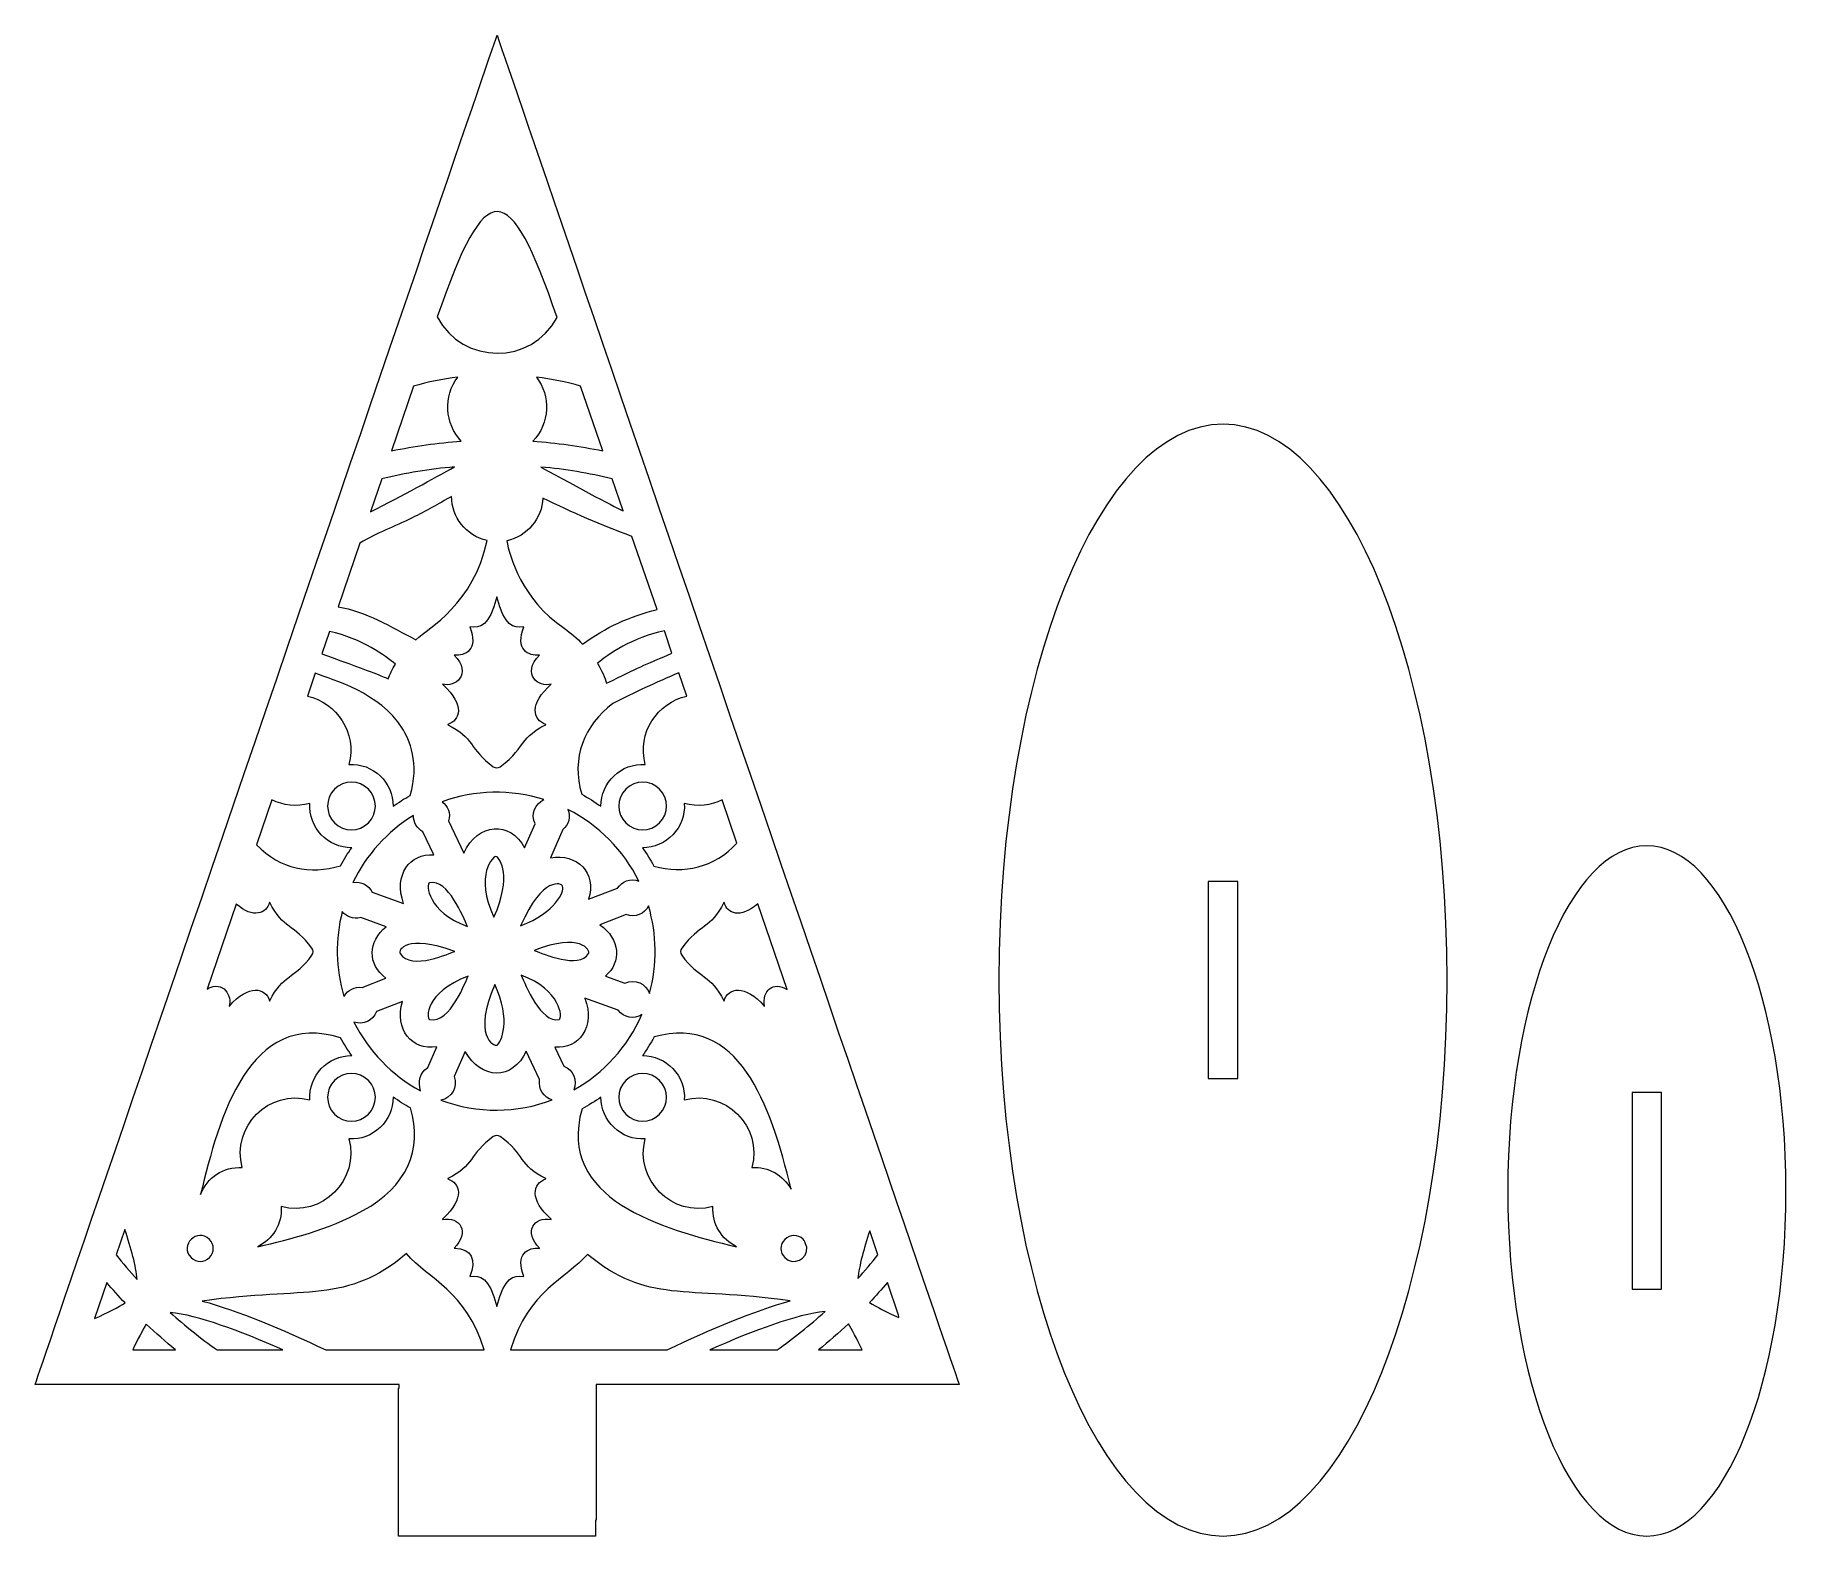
# Model space of a CAD drawing. Header units: inches. Extents: x 370 to 548, y -312 to -159.
import ezdxf

# ---------------------------------------------------------------- set-up
doc = ezdxf.new("R2010")
doc.units = ezdxf.units.IN
doc.header["$MEASUREMENT"] = 0
doc.layers.add('_U+0421_U+043B_U+043E_U+0439 1', color=7, linetype='Continuous')

msp = doc.modelspace()

# ---------------------------------------------------------------- linework, layer by layer
at = {"layer": '_U+0421_U+043B_U+043E_U+0439 1', "color": 1, "lineweight": 5, "true_color": 0xff0000}
for points in [[(491.85, -265.41), (491.85, -245.41), (488.85, -245.41), (488.85, -265.41), (491.85, -265.41)], [(534.88, -286.81), (534.88, -266.81), (531.88, -266.81), (531.88, -286.81), (534.88, -286.81)]]:
    msp.add_lwpolyline(points, dxfattribs=at)
for points, knots in [([(416.63, -159.46), (416.57, -159.63), (369.72, -296.46), (369.71, -296.49), (369.71, -296.49), (406.68, -296.49), (406.68, -296.49), (406.68, -296.49), (406.68, -296.86), (406.68, -296.86), (406.68, -296.86), (406.63, -296.86), (406.63, -296.86), (406.63, -296.86), (406.63, -311.86), (406.63, -311.86), (406.63, -311.86), (426.63, -311.86), (426.63, -311.86), (426.63, -311.86), (426.63, -310.25), (426.63, -310.25), (426.63, -310.25), (426.68, -310.25), (426.68, -310.25), (426.68, -310.25), (426.68, -296.49), (426.68, -296.49), (426.68, -296.49), (463.55, -296.49), (463.55, -296.49), (462.7, -294), (420.77, -171.56), (416.63, -159.46)], [0, 0, 0, 0, 1, 1, 1, 2, 2, 2, 3, 3, 3, 4, 4, 4, 5, 5, 5, 6, 6, 6, 7, 7, 7, 8, 8, 8, 9, 9, 9, 10, 10, 10, 11, 11, 11, 11]), ([(422.72, -188.14), (420.13, -192.98), (413.15, -192.99), (410.56, -188.08), (415.5, -173.67), (417.87, -173.96), (422.72, -188.14)], [0, 0, 0, 0, 1, 1, 1, 2, 2, 2, 2]), ([(408.15, -195.11), (409.61, -194.69), (411.11, -194.38), (412.64, -194.19), (411.16, -196.13), (411.31, -198.92), (413, -200.69), (410.61, -200.86), (408.23, -201.19), (405.9, -201.68), (405.9, -201.68), (408.15, -195.11), (408.15, -195.11)], [0, 0, 0, 0, 1, 1, 1, 2, 2, 2, 3, 3, 3, 4, 4, 4, 4]), ([(427.36, -201.68), (425.03, -201.19), (422.66, -200.86), (420.27, -200.7), (421.99, -198.9), (422.1, -196.1), (420.63, -194.19), (422.16, -194.38), (423.65, -194.68), (425.1, -195.1), (425.1, -195.1), (427.36, -201.68), (427.36, -201.68)], [0, 0, 0, 0, 1, 1, 1, 2, 2, 2, 3, 3, 3, 4, 4, 4, 4]), ([(490.35, -311.86), (477.78, -311.86), (467.59, -286.58), (467.59, -255.41), (467.59, -224.24), (477.78, -198.97), (490.35, -198.97), (502.91, -198.97), (513.1, -224.24), (513.1, -255.41), (513.1, -286.58), (502.91, -311.86), (490.35, -311.86)], [0, 0, 0, 0, 1, 1, 1, 2, 2, 2, 3, 3, 3, 4, 4, 4, 4]), ([(404.93, -204.52), (407.34, -203.93), (409.8, -203.52), (412.3, -203.31), (410.14, -204.52), (407.12, -206.16), (403.78, -207.87), (403.78, -207.87), (404.93, -204.52), (404.93, -204.52)], [0, 0, 0, 0, 1, 1, 1, 2, 2, 2, 3, 3, 3, 3]), ([(429.45, -207.77), (429.03, -207.61), (424.96, -205.48), (421.09, -203.32), (423.54, -203.54), (425.96, -203.94), (428.33, -204.52), (428.33, -204.52), (429.45, -207.77), (429.45, -207.77)], [0, 0, 0, 0, 1, 1, 1, 2, 2, 2, 3, 3, 3, 3]), ([(402.7, -211.04), (404.4, -210.02), (406.23, -209.37), (408, -208.48), (409.36, -207.81), (410.68, -207.06), (412, -206.31), (412.03, -208.41), (413.48, -210.29), (415.61, -210.78), (414.29, -217.19), (409.73, -219.63), (408.38, -220.85), (405.89, -219.59), (403.28, -217.96), (400.48, -217.5), (400.48, -217.5), (402.7, -211.04), (402.7, -211.04)], [0, 0, 0, 0, 1, 1, 1, 2, 2, 2, 3, 3, 3, 4, 4, 4, 5, 5, 5, 6, 6, 6, 6]), ([(432.87, -217.79), (430.14, -218.45), (427.6, -219.63), (425.32, -221.3), (424.76, -220.73), (424.14, -220.19), (423.44, -219.69), (419.12, -216.71), (417.92, -212.45), (417.61, -210.8), (419.73, -210.35), (421.19, -208.52), (421.29, -206.47), (424.23, -207.93), (427.25, -209.23), (430.33, -210.36), (430.33, -210.36), (432.87, -217.79), (432.87, -217.79)], [0, 0, 0, 0, 1, 1, 1, 2, 2, 2, 3, 3, 3, 4, 4, 4, 5, 5, 5, 6, 6, 6, 6]), ([(412.27, -222.41), (412.27, -222.41), (412.28, -222.41), (412.28, -222.41), (413.39, -222.55), (414.79, -221.83), (413.85, -219.56), (414.95, -219.63), (415.8, -219.6), (416.61, -216.5), (417.41, -219.6), (418.25, -219.63), (419.36, -219.56), (418.42, -221.83), (419.82, -222.55), (420.93, -222.41), (420.93, -222.41), (420.94, -222.41), (420.94, -222.41), (419.06, -224.34), (420.84, -225.78), (422.13, -225.35), (422.13, -225.36), (422.13, -225.37), (422.13, -225.38), (419.86, -227.33), (420.26, -229.04), (421.59, -229.45), (421.59, -229.47), (421.59, -229.47), (421.59, -229.49), (420.74, -229.89), (420.06, -230.36), (419.48, -231.06), (419.48, -231.06), (419.48, -231.06), (419.48, -231.06), (418.81, -231.87), (418.41, -232.7), (416.96, -233.75), (416.75, -233.91), (416.46, -233.91), (416.25, -233.75), (413.79, -231.97), (414.3, -230.77), (411.62, -229.49), (411.62, -229.47), (411.62, -229.47), (411.62, -229.45), (412.85, -229.07), (413.42, -227.5), (411.14, -225.44), (411.12, -225.42), (411.1, -225.4), (411.08, -225.38), (411.08, -225.37), (411.08, -225.36), (411.08, -225.35), (412.35, -225.77), (414.17, -224.36), (412.27, -222.41)], [0, 0, 0, 0, 1, 1, 1, 2, 2, 2, 3, 3, 3, 4, 4, 4, 5, 5, 5, 6, 6, 6, 7, 7, 7, 8, 8, 8, 9, 9, 9, 10, 10, 10, 11, 11, 11, 12, 12, 12, 13, 13, 13, 14, 14, 14, 15, 15, 15, 16, 16, 16, 17, 17, 17, 18, 18, 18, 19, 19, 19, 20, 20, 20, 20]), ([(399.63, -220.02), (402.93, -220.74), (405.33, -222.52), (406.3, -223.33), (405.98, -223.86), (405.74, -224.36), (405.57, -224.83), (404.8, -224.46), (404.66, -224.43), (398.85, -222.27), (398.85, -222.27), (399.63, -220.02), (399.63, -220.02)], [0, 0, 0, 0, 1, 1, 1, 2, 2, 2, 3, 3, 3, 4, 4, 4, 4]), ([(434.39, -222.23), (431.42, -223.49), (431.12, -223.6), (427.74, -225.28), (427.57, -224.69), (427.29, -224), (426.84, -223.25), (427.92, -222.35), (430.33, -220.63), (433.62, -219.96), (433.62, -219.96), (434.39, -222.23), (434.39, -222.23)], [0, 0, 0, 0, 1, 1, 1, 2, 2, 2, 3, 3, 3, 4, 4, 4, 4]), ([(398.17, -224.26), (400, -224.94), (404.73, -226.25), (406.99, -229.82), (407.73, -230.99), (408.79, -233.41), (407.8, -236.68), (407.21, -237), (406.63, -237.37), (406.08, -237.77), (406.1, -235.35), (404.04, -233.36), (401.58, -233.52), (402.46, -230.29), (400.32, -227.24), (397.38, -226.58), (397.38, -226.58), (398.17, -224.26), (398.17, -224.26)], [0, 0, 0, 0, 1, 1, 1, 2, 2, 2, 3, 3, 3, 4, 4, 4, 5, 5, 5, 6, 6, 6, 6]), ([(435.89, -226.58), (432.94, -227.24), (430.8, -230.29), (431.68, -233.52), (429.23, -233.36), (427.16, -235.34), (427.18, -237.77), (426.55, -237.32), (425.9, -236.91), (425.22, -236.54), (424.13, -232.84), (425.48, -229.54), (428.37, -227.33), (430.57, -226.22), (432.8, -225.18), (435.08, -224.22), (435.08, -224.22), (435.89, -226.58), (435.89, -226.58)], [0, 0, 0, 0, 1, 1, 1, 2, 2, 2, 3, 3, 3, 4, 4, 4, 5, 5, 5, 6, 6, 6, 6]), ([(400.13, -239.45), (399.18, -238.51), (399.18, -236.97), (400.13, -236.02), (401.07, -235.08), (402.61, -235.08), (403.56, -236.02), (404.51, -236.97), (404.51, -238.51), (403.56, -239.45), (402.61, -240.4), (401.07, -240.4), (400.13, -239.45)], [0, 0, 0, 0, 1, 1, 1, 2, 2, 2, 3, 3, 3, 4, 4, 4, 4]), ([(421.39, -237.09), (420.49, -237.49), (420.03, -238.57), (420.49, -239.54), (420.49, -239.54), (419.42, -241.99), (419.42, -241.99), (417.97, -239.23), (414.68, -239.39), (413.24, -242.52), (413.24, -242.52), (411.71, -239.26), (411.71, -239.26), (411.94, -238.47), (411.62, -237.73), (411.06, -237.3), (414.38, -236.1), (418.03, -236.02), (421.39, -237.09)], [0, 0, 0, 0, 1, 1, 1, 2, 2, 2, 3, 3, 3, 4, 4, 4, 5, 5, 5, 6, 6, 6, 6]), ([(429.7, -236.02), (430.65, -235.08), (432.19, -235.08), (433.13, -236.02), (434.08, -236.97), (434.08, -238.51), (433.13, -239.45), (432.19, -240.4), (430.65, -240.4), (429.7, -239.45), (428.76, -238.51), (428.76, -236.97), (429.7, -236.02)], [0, 0, 0, 0, 1, 1, 1, 2, 2, 2, 3, 3, 3, 4, 4, 4, 4]), ([(393.77, -237.12), (394.91, -237.68), (396.25, -237.85), (397.62, -237.48), (397.46, -239.93), (399.45, -241.99), (401.87, -241.97), (401.45, -242.56), (401.07, -243.17), (400.72, -243.8), (397.68, -244.73), (394.59, -244.16), (392.21, -241.68), (392.21, -241.68), (393.77, -237.12), (393.77, -237.12)], [0, 0, 0, 0, 1, 1, 1, 2, 2, 2, 3, 3, 3, 4, 4, 4, 5, 5, 5, 5]), ([(423.83, -238.09), (426.95, -239.67), (429.48, -242.23), (431.03, -245.37), (430.16, -245.04), (429.31, -245.4), (428.87, -246.07), (428.87, -246.07), (425.93, -247.21), (425.93, -247.21), (426.76, -244.52), (424.79, -242.51), (422.05, -243.01), (422.05, -243.01), (423.32, -240.13), (423.32, -240.13), (423.9, -239.64), (424.13, -238.84), (423.83, -238.09)], [0, 0, 0, 0, 1, 1, 1, 2, 2, 2, 3, 3, 3, 4, 4, 4, 5, 5, 5, 6, 6, 6, 6]), ([(439.49, -237.12), (439.49, -237.12), (440.99, -241.5), (440.99, -241.5), (438.7, -244), (435.59, -244.68), (432.55, -243.83), (432.21, -243.19), (431.82, -242.57), (431.39, -241.97), (433.81, -241.99), (435.8, -239.93), (435.64, -237.48), (437.01, -237.85), (438.35, -237.68), (439.49, -237.12)], [0, 0, 0, 0, 1, 1, 1, 2, 2, 2, 3, 3, 3, 4, 4, 4, 5, 5, 5, 5]), ([(408.14, -238.7), (408.12, -239.43), (408.52, -240.04), (409.1, -240.35), (409.1, -240.35), (410.21, -242.71), (410.21, -242.71), (407.77, -242.5), (406.1, -244.74), (407.14, -247.63), (407.14, -247.63), (403.95, -246.48), (403.95, -246.48), (403.6, -245.79), (402.85, -245.35), (401.99, -245.51), (403.34, -242.69), (405.49, -240.33), (408.14, -238.7)], [0, 0, 0, 0, 1, 1, 1, 2, 2, 2, 3, 3, 3, 4, 4, 4, 5, 5, 5, 6, 6, 6, 6]), ([(533.38, -311.86), (525.58, -311.86), (519.26, -296.17), (519.26, -276.81), (519.26, -257.46), (525.58, -241.77), (533.38, -241.77), (541.19, -241.77), (547.51, -257.46), (547.51, -276.81), (547.51, -296.17), (541.19, -311.86), (533.38, -311.86)], [0, 0, 0, 0, 1, 1, 1, 2, 2, 2, 3, 3, 3, 4, 4, 4, 4]), ([(416.59, -242.89), (416.94, -243.1), (418.17, -244.83), (416.31, -249.04), (414.32, -244.81), (416.24, -242.66), (416.59, -242.89)], [0, 0, 0, 0, 1, 1, 1, 2, 2, 2, 2]), ([(413.62, -249.96), (409.61, -248.52), (409.34, -245.63), (409.78, -245.53), (411.65, -245.09), (413.21, -249.08), (413.62, -249.96)], [0, 0, 0, 0, 1, 1, 1, 2, 2, 2, 2]), ([(419.02, -249.9), (421.26, -244.8), (423.21, -245.54), (423.29, -245.89), (423.43, -246.46), (422.64, -248.49), (419.02, -249.9)], [0, 0, 0, 0, 1, 1, 1, 2, 2, 2, 2]), ([(390.15, -247.69), (391.9, -249.22), (393.19, -248.64), (393.53, -247.54), (393.55, -247.54), (393.55, -247.54), (393.56, -247.54), (394.88, -250.27), (396.01, -249.67), (397.83, -252.17), (397.99, -252.38), (397.99, -252.67), (397.83, -252.89), (396.03, -255.35), (394.87, -254.81), (393.56, -257.51), (393.55, -257.51), (393.55, -257.51), (393.53, -257.51), (393.12, -256.18), (391.4, -255.79), (389.45, -258.06), (389.45, -258.05), (389.43, -258.05), (389.42, -258.05), (389.74, -257.09), (388.88, -255.36), (387.19, -256.32), (387.19, -256.32), (390.15, -247.69), (390.15, -247.69)], [0, 0, 0, 0, 1, 1, 1, 2, 2, 2, 3, 3, 3, 4, 4, 4, 5, 5, 5, 6, 6, 6, 7, 7, 7, 8, 8, 8, 9, 9, 9, 10, 10, 10, 10]), ([(402.78, -249.06), (402.78, -249.06), (405.37, -250), (405.37, -250), (403.5, -251.47), (403.45, -253.85), (405.35, -255.21), (405.35, -255.21), (402.93, -256.15), (402.93, -256.15), (402.15, -256.04), (401.48, -256.43), (401.13, -257.02), (401.11, -257.04), (401.09, -257.07), (401.08, -257.09), (400.22, -254.23), (400.2, -251.23), (400.91, -248.46), (401.33, -248.97), (402.02, -249.26), (402.78, -249.06)], [0, 0, 0, 0, 1, 1, 1, 2, 2, 2, 3, 3, 3, 4, 4, 4, 5, 5, 5, 6, 6, 6, 7, 7, 7, 7]), ([(427.06, -249.8), (427.06, -249.8), (429.73, -248.76), (429.73, -248.76), (430.67, -249.13), (431.61, -248.68), (432.01, -247.89), (432.87, -250.77), (432.91, -253.83), (432.1, -256.76), (431.75, -255.78), (430.64, -255.25), (429.62, -255.72), (429.62, -255.72), (427.63, -255), (427.63, -255), (429.28, -253.6), (429.15, -251.23), (427.06, -249.8)], [0, 0, 0, 0, 1, 1, 1, 2, 2, 2, 3, 3, 3, 4, 4, 4, 5, 5, 5, 6, 6, 6, 6]), ([(443.1, -247.66), (443.1, -247.66), (446.08, -256.36), (446.08, -256.36), (444.66, -255.5), (443.53, -256.52), (443.78, -258.05), (443.77, -258.05), (443.77, -258.05), (443.76, -258.06), (441.81, -255.79), (440.09, -256.18), (439.68, -257.51), (439.66, -257.51), (439.66, -257.51), (439.65, -257.51), (438.34, -254.81), (437.18, -255.35), (435.38, -252.89), (435.22, -252.67), (435.22, -252.38), (435.38, -252.17), (437.2, -249.67), (438.33, -250.27), (439.65, -247.54), (439.66, -247.54), (439.66, -247.54), (439.68, -247.54), (440.02, -248.65), (441.33, -249.23), (443.1, -247.66)], [0, 0, 0, 0, 1, 1, 1, 2, 2, 2, 3, 3, 3, 4, 4, 4, 5, 5, 5, 6, 6, 6, 7, 7, 7, 8, 8, 8, 9, 9, 9, 10, 10, 10, 10]), ([(425.92, -252.72), (424.93, -254.33), (421.36, -252.75), (420.38, -252.4), (425.08, -250.57), (426.14, -252.37), (425.92, -252.72)], [0, 0, 0, 0, 1, 1, 1, 2, 2, 2, 2]), ([(412.33, -252.5), (411.97, -252.63), (407.88, -254.5), (406.79, -252.72), (406.57, -252.37), (407.39, -250.72), (412.33, -252.5)], [0, 0, 0, 0, 1, 1, 1, 2, 2, 2, 2]), ([(409.78, -259.4), (409.42, -259.32), (409.27, -256.71), (413.69, -255), (413.53, -255.35), (411.87, -259.89), (409.78, -259.4)], [0, 0, 0, 0, 1, 1, 1, 2, 2, 2, 2]), ([(416.4, -255.85), (418.11, -259.49), (417.05, -261.76), (416.63, -262.01), (416.28, -262.22), (414.13, -260.99), (416.4, -255.85)], [0, 0, 0, 0, 1, 1, 1, 2, 2, 2, 2]), ([(419.08, -254.93), (423.11, -256.38), (423.32, -259.31), (422.93, -259.4), (421.06, -259.85), (419.51, -255.84), (419.08, -254.93)], [0, 0, 0, 0, 1, 1, 1, 2, 2, 2, 2]), ([(408.85, -266.67), (405.95, -265.09), (403.59, -262.64), (402.1, -259.68), (403.03, -260), (404.04, -259.52), (404.39, -258.61), (404.39, -258.61), (407.04, -257.58), (407.04, -257.58), (406.17, -260.42), (407.96, -262.61), (410.52, -262.18), (410.52, -262.18), (409.59, -264.3), (409.59, -264.3), (408.75, -264.84), (408.63, -265.69), (408.85, -266.67)], [0, 0, 0, 0, 1, 1, 1, 2, 2, 2, 3, 3, 3, 4, 4, 4, 5, 5, 5, 6, 6, 6, 6]), ([(423.42, -264.14), (423.42, -264.14), (422.51, -262.22), (422.51, -262.22), (424.95, -262.42), (426.63, -260.17), (425.55, -257.26), (425.55, -257.26), (428.94, -258.47), (428.94, -258.47), (429.51, -259.22), (430.52, -259.42), (431.34, -258.92), (429.92, -262.16), (427.48, -264.84), (424.42, -266.56), (424.83, -265.61), (424.38, -264.52), (423.42, -264.14)], [0, 0, 0, 0, 1, 1, 1, 2, 2, 2, 3, 3, 3, 4, 4, 4, 5, 5, 5, 6, 6, 6, 6]), ([(400.74, -261.28), (401.08, -261.9), (401.46, -262.5), (401.87, -263.08), (399.45, -263.06), (397.46, -265.12), (397.62, -267.58), (393.49, -266.45), (389.62, -270.29), (390.75, -274.45), (388.84, -274.32), (387.17, -275.5), (386.53, -277.17), (388.4, -269.28), (391.48, -258.4), (400.74, -261.28)], [0, 0, 0, 0, 1, 1, 1, 2, 2, 2, 3, 3, 3, 4, 4, 4, 5, 5, 5, 5]), ([(442.51, -274.45), (443.64, -270.3), (439.78, -266.45), (435.64, -267.58), (435.8, -265.12), (433.81, -263.06), (431.39, -263.08), (431.82, -262.47), (432.22, -261.84), (432.58, -261.19), (441.12, -258.77), (444.41, -267.98), (446.48, -276.63), (445.69, -275.22), (444.18, -274.33), (442.51, -274.45)], [0, 0, 0, 0, 1, 1, 1, 2, 2, 2, 3, 3, 3, 4, 4, 4, 5, 5, 5, 5]), ([(410.93, -267.61), (411.99, -267.4), (412.69, -266.3), (412.28, -265.2), (412.28, -265.2), (413.4, -262.65), (413.4, -262.65), (414.96, -265.54), (418.26, -265.64), (419.58, -262.62), (419.58, -262.62), (420.95, -265.52), (420.95, -265.52), (420.78, -266.49), (421.38, -267.33), (422.23, -267.58), (418.67, -268.93), (414.65, -268.99), (410.93, -267.61)], [0, 0, 0, 0, 1, 1, 1, 2, 2, 2, 3, 3, 3, 4, 4, 4, 5, 5, 5, 6, 6, 6, 6]), ([(400.13, -265.6), (401.07, -264.65), (402.61, -264.65), (403.56, -265.6), (404.51, -266.54), (404.51, -268.08), (403.56, -269.03), (402.61, -269.97), (401.07, -269.97), (400.13, -269.03), (399.18, -268.08), (399.18, -266.54), (400.13, -265.6)], [0, 0, 0, 0, 1, 1, 1, 2, 2, 2, 3, 3, 3, 4, 4, 4, 4]), ([(433.13, -265.6), (434.08, -266.54), (434.08, -268.08), (433.13, -269.03), (432.19, -269.97), (430.65, -269.97), (429.7, -269.03), (428.76, -268.08), (428.76, -266.54), (429.7, -265.6), (430.65, -264.65), (432.19, -264.65), (433.13, -265.6)], [0, 0, 0, 0, 1, 1, 1, 2, 2, 2, 3, 3, 3, 4, 4, 4, 4]), ([(394.71, -278.41), (398.85, -279.54), (402.71, -275.68), (401.58, -271.54), (404.03, -271.7), (406.1, -269.71), (406.08, -267.29), (406.64, -267.69), (407.23, -268.06), (407.84, -268.4), (409.14, -272.64), (407.39, -276.43), (403.01, -278.82), (399.34, -280.83), (395.77, -281.67), (392.32, -282.49), (393.83, -281.75), (394.83, -280.18), (394.71, -278.41)], [0, 0, 0, 0, 1, 1, 1, 2, 2, 2, 3, 3, 3, 4, 4, 4, 5, 5, 5, 6, 6, 6, 6]), ([(425.26, -268.49), (425.92, -268.13), (426.56, -267.73), (427.18, -267.29), (427.16, -269.71), (429.23, -271.7), (431.68, -271.54), (430.55, -275.68), (434.41, -279.54), (438.55, -278.41), (438.43, -280.17), (439.43, -281.75), (440.94, -282.49), (433.38, -280.69), (422.61, -277.66), (425.26, -268.49)], [0, 0, 0, 0, 1, 1, 1, 2, 2, 2, 3, 3, 3, 4, 4, 4, 5, 5, 5, 5]), ([(420.94, -282.64), (420.94, -282.64), (420.93, -282.65), (420.93, -282.65), (419.82, -282.5), (418.42, -283.23), (419.36, -285.5), (418.25, -285.43), (417.41, -285.45), (416.61, -288.55), (415.8, -285.45), (414.95, -285.43), (413.85, -285.5), (414.53, -283.85), (414.14, -282.64), (412.27, -282.64), (413.91, -280.96), (412.86, -279.41), (411.08, -279.71), (411.08, -279.7), (411.08, -279.69), (411.08, -279.68), (411.1, -279.66), (411.12, -279.64), (411.14, -279.62), (413.42, -277.55), (412.85, -275.98), (411.62, -275.6), (411.62, -275.58), (411.62, -275.58), (411.62, -275.57), (414.32, -274.26), (413.78, -273.11), (416.25, -271.3), (416.46, -271.14), (416.75, -271.14), (416.96, -271.3), (419.46, -273.12), (418.86, -274.25), (421.59, -275.57), (421.59, -275.58), (421.59, -275.58), (421.59, -275.6), (420.24, -276.02), (419.89, -277.75), (422.13, -279.68), (422.13, -279.69), (422.13, -279.7), (422.13, -279.71), (420.36, -279.41), (419.3, -280.96), (420.94, -282.64)], [0, 0, 0, 0, 1, 1, 1, 2, 2, 2, 3, 3, 3, 4, 4, 4, 5, 5, 5, 6, 6, 6, 7, 7, 7, 8, 8, 8, 9, 9, 9, 10, 10, 10, 11, 11, 11, 12, 12, 12, 13, 13, 13, 14, 14, 14, 15, 15, 15, 16, 16, 16, 17, 17, 17, 17]), ([(378.83, -280.74), (379.49, -282.68), (379.94, -284.42), (380.1, -285.82), (379.35, -285.01), (378.64, -284.17), (377.96, -283.31), (377.96, -283.31), (378.83, -280.74), (378.83, -280.74)], [0, 0, 0, 0, 1, 1, 1, 2, 2, 2, 3, 3, 3, 3]), ([(387.42, -281.74), (387.94, -282.25), (387.94, -283.08), (387.42, -283.59), (386.91, -284.11), (386.07, -284.11), (385.56, -283.59), (384.33, -282.37), (386.19, -280.5), (387.42, -281.74)], [0, 0, 0, 0, 1, 1, 1, 2, 2, 2, 3, 3, 3, 3]), ([(454.47, -280.88), (454.47, -280.88), (455.31, -283.31), (455.31, -283.31), (454.65, -284.13), (453.97, -284.94), (453.26, -285.72), (453.42, -284.38), (453.85, -282.73), (454.47, -280.88)], [0, 0, 0, 0, 1, 1, 1, 2, 2, 2, 3, 3, 3, 3]), ([(447.7, -281.73), (447.91, -281.94), (447.89, -281.99), (448.07, -282.52), (448.21, -283.75), (446.72, -284.48), (445.84, -283.59), (445.33, -283.08), (445.33, -282.25), (445.84, -281.74), (446.36, -281.21), (447.2, -281.23), (447.7, -281.73)], [0, 0, 0, 0, 1, 1, 1, 2, 2, 2, 3, 3, 3, 4, 4, 4, 4]), ([(399.24, -292.96), (394.78, -290.85), (390.3, -288.98), (386.7, -288), (397.32, -286.52), (401.36, -288.32), (407.42, -283.19), (409.71, -285.87), (413.47, -286.89), (415.32, -292.96), (415.32, -292.96), (399.24, -292.96), (399.24, -292.96)], [0, 0, 0, 0, 1, 1, 1, 2, 2, 2, 3, 3, 3, 4, 4, 4, 4]), ([(417.99, -292.96), (419.89, -286.89), (423.59, -285.77), (425.82, -283.27), (431.95, -288.32), (435.6, -286.46), (446.4, -287.98), (442.79, -288.98), (438.33, -290.86), (433.9, -292.96), (433.9, -292.96), (417.99, -292.96), (417.99, -292.96)], [0, 0, 0, 0, 1, 1, 1, 2, 2, 2, 3, 3, 3, 4, 4, 4, 4]), ([(375.74, -289.79), (375.74, -289.79), (376.99, -286.12), (376.99, -286.12), (377.59, -286.83), (378.21, -287.52), (378.85, -288.2), (378.18, -288.6), (377.12, -289.19), (375.74, -289.79)], [0, 0, 0, 0, 1, 1, 1, 2, 2, 2, 3, 3, 3, 3]), ([(456.27, -286.12), (456.27, -286.12), (457.4, -289.43), (457.4, -289.43), (457.4, -289.51), (457.42, -289.6), (457.42, -289.68), (456.13, -289.11), (455.13, -288.56), (454.45, -288.16), (455.07, -287.49), (455.68, -286.81), (456.27, -286.12)], [0, 0, 0, 0, 1, 1, 1, 2, 2, 2, 3, 3, 3, 4, 4, 4, 4]), ([(388.2, -292.96), (386.54, -291.79), (384.95, -290.52), (383.43, -289.15), (386.25, -289.46), (390.44, -291), (394.87, -292.96), (394.87, -292.96), (388.2, -292.96), (388.2, -292.96)], [0, 0, 0, 0, 1, 1, 1, 2, 2, 2, 3, 3, 3, 3]), ([(438.23, -292.96), (442.76, -290.95), (447.05, -289.37), (449.93, -289.06), (448.38, -290.47), (446.75, -291.77), (445.06, -292.96), (445.06, -292.96), (438.23, -292.96), (438.23, -292.96)], [0, 0, 0, 0, 1, 1, 1, 2, 2, 2, 3, 3, 3, 3]), ([(379.63, -292.96), (380.15, -291.84), (380.64, -290.96), (381, -290.35), (381.97, -291.26), (382.96, -292.13), (383.99, -292.96), (383.99, -292.96), (379.63, -292.96), (379.63, -292.96)], [0, 0, 0, 0, 1, 1, 1, 2, 2, 2, 3, 3, 3, 3]), ([(449.27, -292.96), (450.31, -292.12), (451.32, -291.23), (452.3, -290.3), (452.66, -290.9), (453.16, -291.8), (453.69, -292.96), (453.69, -292.96), (449.27, -292.96), (449.27, -292.96)], [0, 0, 0, 0, 1, 1, 1, 2, 2, 2, 3, 3, 3, 3])]:
    msp.add_open_spline(points, degree=3, knots=knots, dxfattribs=at)

doc.saveas('drawing.dxf')
